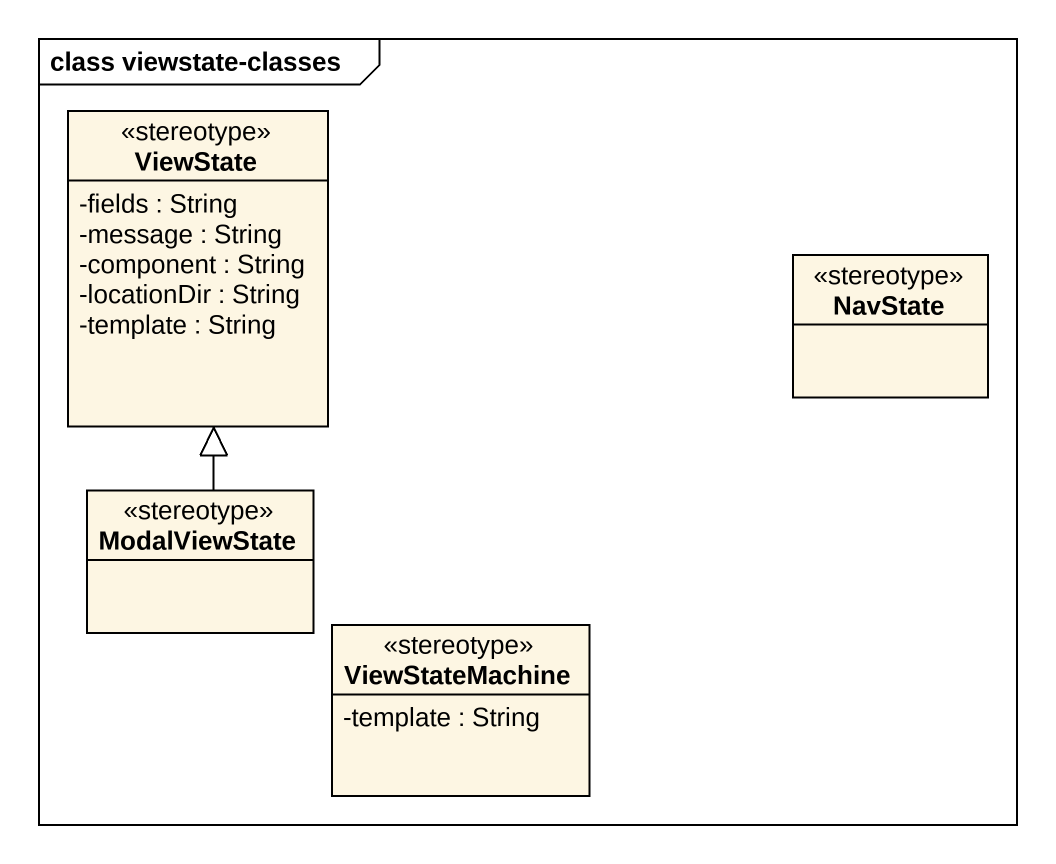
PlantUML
@startuml
mainframe class viewstate-classes
hide circle
hide empty members
skinparam classAttributeIconSize 0
class ViewState <<stereotype>> {
  -fields : String
  -message : String
  -component : String
  -locationDir : String
  -template : String
}
class NavState <<stereotype>>
class ModalViewState <<stereotype>>
class ViewStateMachine <<stereotype>> {
  -template : String
}
ModalViewState -up-|> ViewState
@enduml
